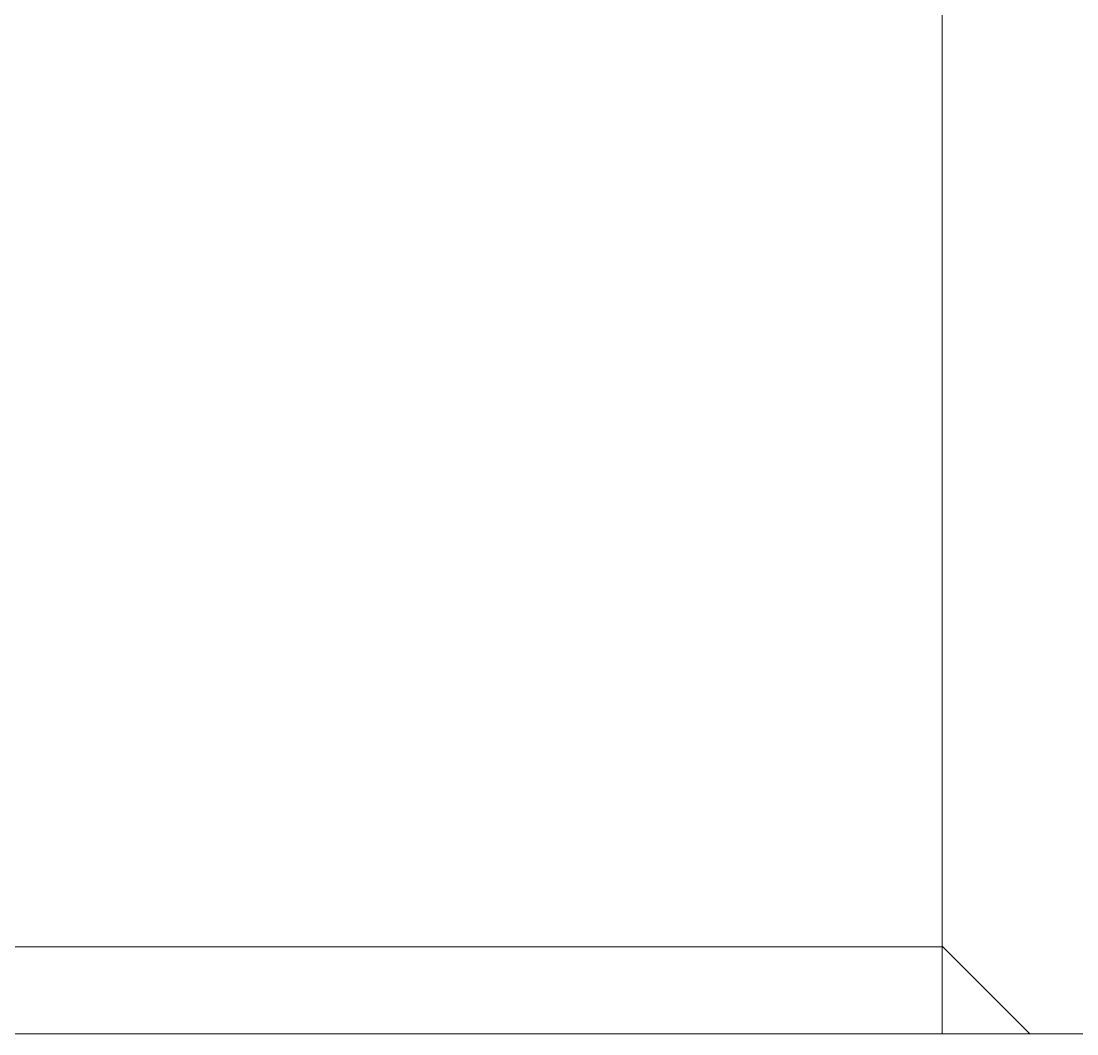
# Model space of a CAD drawing. Header units: millimetres. Extents: x 81773 to 282675, y -8553 to 29000.
# Drawn here: x 111194.4 to 111206.55, y 6620 to 6631.65 of the extents above; entities that cross this region are included whole.
import ezdxf

# ---------------------------------------------------------------- set-up
doc = ezdxf.new("R2010")
doc.units = ezdxf.units.MM
for name, color, linetype, lineweight in [('A-DOOR', 7, 'Continuous', 9), ('A-DOOR-FRAM', 7, 'Continuous', 13), ('A-DOOR-FRAM-1', 7, 'Continuous', 9)]:
    doc.layers.add(name, color=color, linetype=linetype, lineweight=lineweight)

# ---------------------------------------------------------------- blocks, each defined once
blk = doc.blocks.new('110_Дверь_СКБ_1Ст_Внутренняя1 - Д-8 950x2100h_охрана-V11-План раскладки напольных покрытий 3 этажа в осях 23-33')
at = {"layer": 'A-DOOR-FRAM-1'}
h = blk.add_hatch(dxfattribs=at)
h.set_pattern_fill('FP_17', color=256, style=0, pattern_type=2)
h.set_pattern_definition([(45, (-296.384, 104.685), (-14.14213562373095, 14.14213562373095), []), (135, (-296.384, 104.685), (-14.14213562373095, -14.14213562373095), [])])
h.paths.add_polyline_path([(-437.5000000001041, 39.99999999998658), (-462.5000000001049, 39.99999999998658), (-462.5000000001071, -40.0000000000169), (-437.5000000001041, -40.0000000000169)])
at = {"layer": 'A-DOOR-FRAM'}
for p, q in [((-492.500000000005, 39.99999999999613), (-422.5000000000047, 39.99999999999613)), ((-437.5000000000049, 39.99999999999424), (-462.5000000000051, 39.99999999999424)), ((-412.5000000000067, 40.00000000094667), (-437.5000000000078, 40.00000000094667)), ((-437.5000000000078, 40.00000000094667), (-437.5000000000078, -39.99999999905332)), ((-437.5000000000049, -40.00000000000651), (-437.5000000000049, 39.99999999999424)), ((-422.5000000000047, 39.99999999999613), (-437.5000000000049, 39.99999999999613)), ((-437.5000000000049, 39.99999999999613), (-437.5000000000049, 38.99999999999687)), ((-437.5000000000049, 38.99999999999687), (-422.5000000000047, 38.99999999999687))]:
    blk.add_line(p, q, dxfattribs=at)

msp = doc.modelspace()

# ---------------------------------------------------------------- block references
at = {"layer": 'A-DOOR', "rotation": 180}
msp.add_blockref('110_Дверь_СКБ_1Ст_Внутренняя1 - Д-8 950x2100h_охрана-V11-План раскладки напольных покрытий 3 этажа в осях 23-33', (110767.5000000012, 6660.000014276166), dxfattribs=at)

doc.saveas('drawing.dxf')
